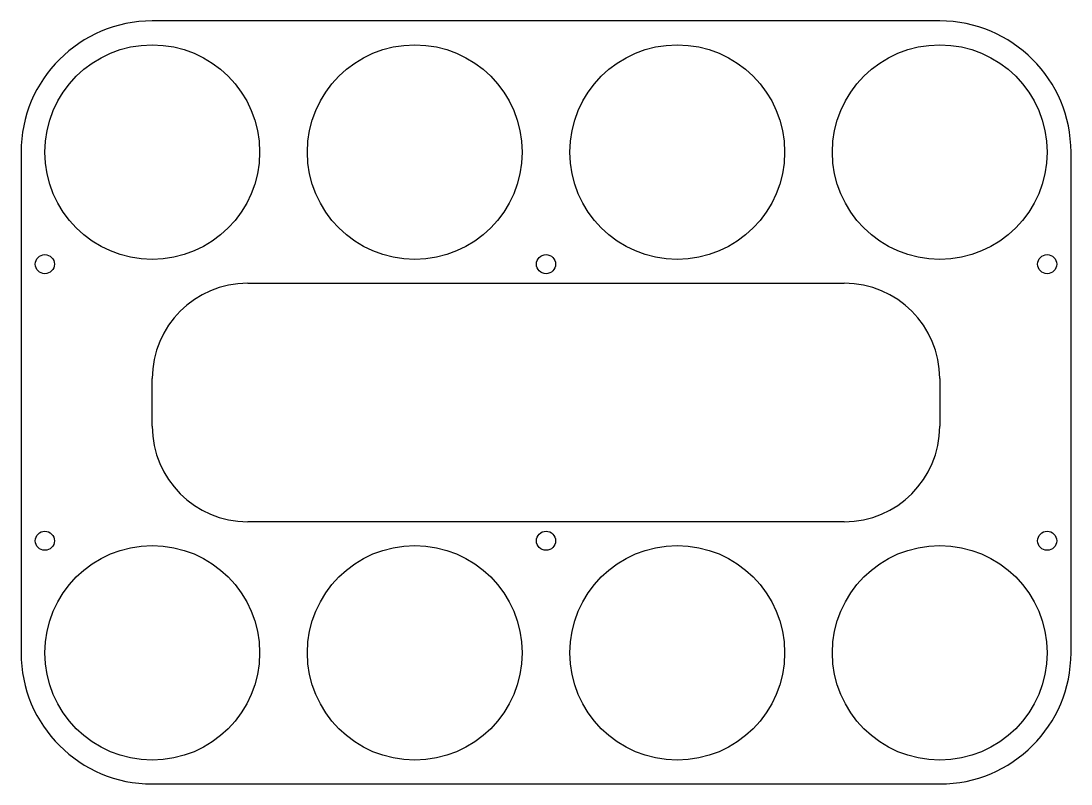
# Model space of a CAD drawing. Header units: millimetres. Extents: x -35 to 185, y -147 to 13.
import ezdxf

# ---------------------------------------------------------------- set-up
doc = ezdxf.new("R2010")
doc.units = ezdxf.units.MM

msp = doc.modelspace()

# ---------------------------------------------------------------- linework, layer by layer
at = {"color": 7, "linetype": 'Continuous', "lineweight": 25}
for p, q in [((157.07, 13.09), (-7.93, 13.09)), ((-35.43, -14.41), (-35.43, -119.41)), ((184.57, -119.41), (184.57, -14.41)), ((12.07, -41.91), (137.07, -41.91)), ((-7.93, -71.91), (-7.93, -61.91)), ((157.07, -61.91), (157.07, -71.91)), ((137.07, -91.91), (12.07, -91.91)), ((-7.93, -146.91), (157.07, -146.91))]:
    msp.add_line(p, q, dxfattribs=at)
for centre, radius in [((-7.93, -14.41), 22.5), ((47.07, -14.41), 22.5), ((102.07, -14.41), 22.5), ((157.07, -14.41), 22.5), ((-30.43, -37.91), 2), ((74.57, -37.91), 2), ((179.57, -37.91), 2), ((-30.43, -95.91), 2), ((74.57, -95.91), 2), ((179.57, -95.91), 2), ((-7.93, -119.41), 22.5), ((47.07, -119.41), 22.5), ((102.07, -119.41), 22.5), ((157.07, -119.41), 22.5)]:
    msp.add_circle(centre, radius, dxfattribs=at)
for centre, radius, start, end in [((-7.93, -14.41), 27.5, 90, 180), ((157.07, -14.41), 27.5, 0, 90), ((12.07, -61.91), 20, 90, 180), ((137.07, -61.91), 20, 0, 90), ((12.07, -71.91), 20, 180, 270), ((137.07, -71.91), 20, 270, 0), ((-7.93, -119.41), 27.5, 180, 270), ((157.07, -119.41), 27.5, 270, 0)]:
    msp.add_arc(centre, radius, start, end, dxfattribs=at)

doc.saveas('drawing.dxf')
